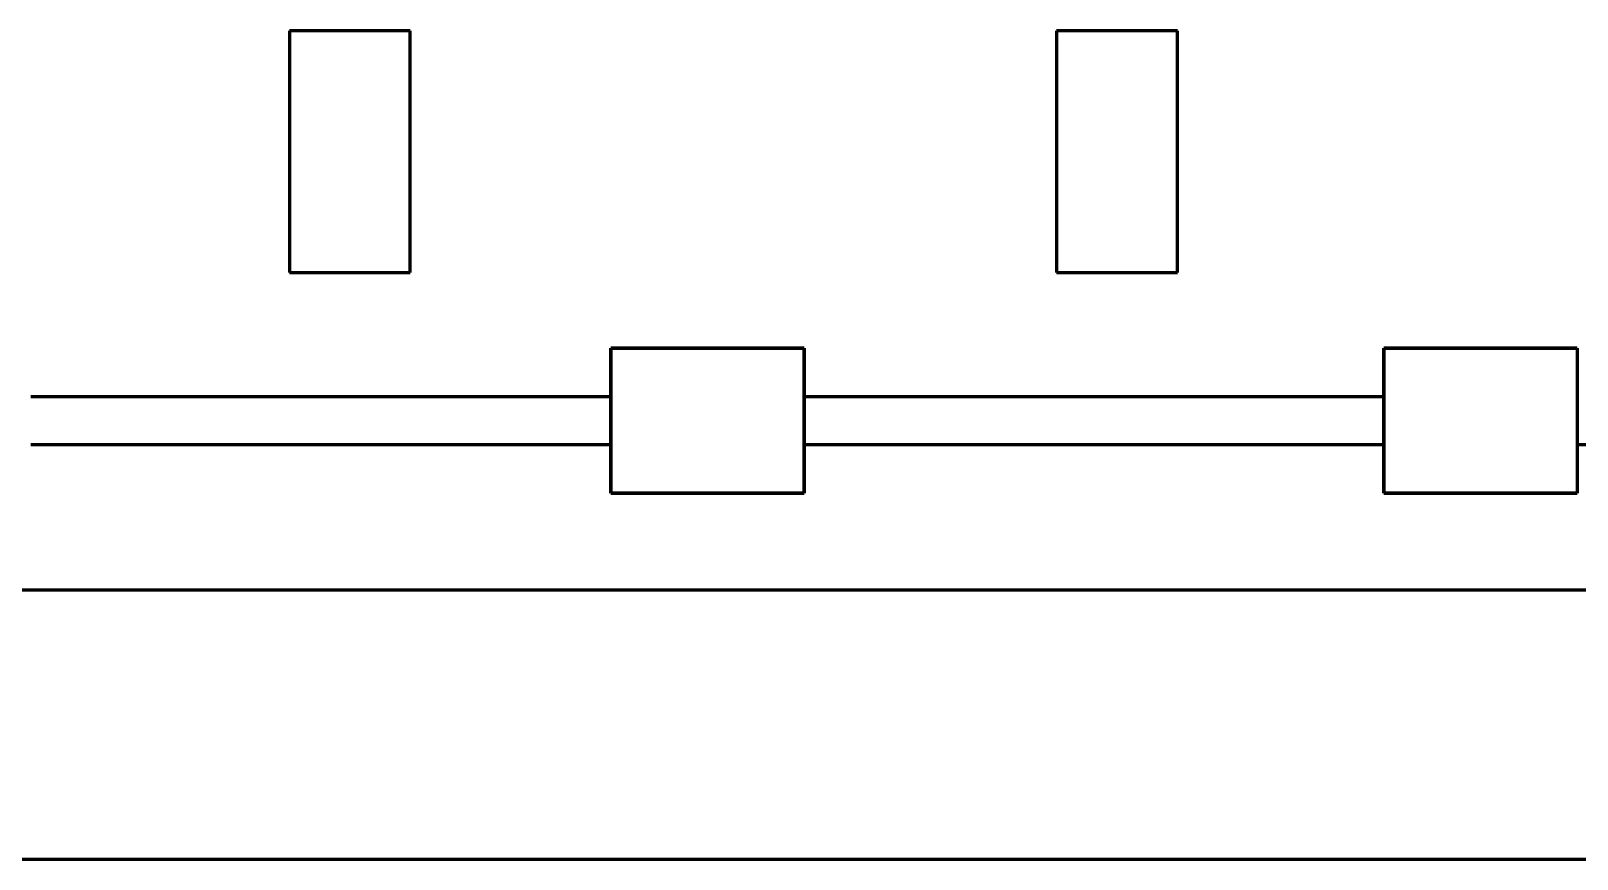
# Model space of a CAD drawing. Extents: x 0 to 297, y 0 to 292.
# Drawn here: x 218.34 to 234.34, y 60 to 68.57 of the extents above; entities that cross this region are included whole.
import ezdxf

# ---------------------------------------------------------------- set-up
doc = ezdxf.new("R2010")
doc.units = 0
doc.header["$MEASUREMENT"] = 0
doc.linetypes.add('K5LT_BASIC', pattern=[0])
doc.layers.add('Системный слой', color=7, linetype='Continuous')

# ---------------------------------------------------------------- blocks, each defined once
blk = doc.blocks.new('*U')
at = {"layer": 'Системный слой', "linetype": 'K5LT_BASIC', "lineweight": 60}
for p, q in [((222.264, 68.571), (221.014, 68.571)), ((221.014, 68.571), (221.014, 66.071)), ((222.264, 66.071), (222.264, 68.571)), ((230.202, 68.571), (228.952, 68.571)), ((228.952, 68.571), (228.952, 66.071)), ((230.202, 66.071), (230.202, 68.571)), ((221.014, 66.071), (222.264, 66.071)), ((228.952, 66.071), (230.202, 66.071)), ((226.338, 65.286), (224.338, 65.286)), ((224.338, 65.286), (224.338, 63.786)), ((226.338, 63.786), (226.338, 65.286)), ((224.338, 63.786), (226.338, 63.786))]:
    blk.add_line(p, q, dxfattribs=at)
blk = doc.blocks.new('*S')
at = {"linetype": 'K5LT_BASIC', "lineweight": 60}
blk.add_line((107, 60), (292, 60), dxfattribs=at)

msp = doc.modelspace()

# ---------------------------------------------------------------- linework, layer by layer
at = {"layer": 'Системный слой', "linetype": 'K5LT_BASIC', "lineweight": 60}
for p, q in [((226.338, 65.286), (224.338, 65.286)), ((224.338, 63.786), (224.338, 65.286)), ((224.338, 65.286), (224.338, 63.786)), ((224.338, 65.286), (226.338, 65.286)), ((226.338, 65.286), (226.338, 63.786)), ((226.338, 65.286), (226.338, 63.786)), ((234.338, 65.286), (232.338, 65.286)), ((232.338, 63.786), (232.338, 65.286)), ((232.338, 65.286), (232.338, 63.786)), ((232.338, 65.286), (234.338, 65.286)), ((234.338, 65.286), (234.338, 63.786)), ((234.338, 65.286), (234.338, 63.786)), ((218.338, 64.786), (224.338, 64.786)), ((226.338, 64.786), (232.338, 64.786)), ((224.338, 64.286), (218.338, 64.286)), ((232.338, 64.286), (226.338, 64.286)), ((240.338, 64.286), (234.338, 64.286)), ((226.338, 63.786), (224.338, 63.786)), ((224.338, 63.786), (226.338, 63.786)), ((225.588, 63.786), (224.838, 63.786)), ((234.338, 63.786), (232.338, 63.786)), ((232.338, 63.786), (234.338, 63.786)), ((233.588, 63.786), (232.838, 63.786)), ((200.338, 62.786), (274.338, 62.786)), ((200.338, 62.786), (275.337, 62.786))]:
    msp.add_line(p, q, dxfattribs=at)

# ---------------------------------------------------------------- block references
msp.add_blockref('*S', (0, 0))
at = {"layer": 'Системный слой'}
msp.add_blockref('*U', (0, 0), dxfattribs=at)
msp.add_blockref('*U', (0, 0), dxfattribs=at)
msp.add_blockref('*U', (0, 0), dxfattribs=at)
msp.add_blockref('*U', (0, 0), dxfattribs=at)
msp.add_blockref('*U', (0, 0), dxfattribs=at)
msp.add_blockref('*U', (0, 0), dxfattribs=at)
msp.add_blockref('*U', (0, 0), dxfattribs=at)
msp.add_blockref('*U', (0, 0), dxfattribs=at)
msp.add_blockref('*U', (0, 0), dxfattribs=at)
msp.add_blockref('*U', (0, 0), dxfattribs=at)
msp.add_blockref('*U', (0, 0), dxfattribs=at)
msp.add_blockref('*U', (0, 0), dxfattribs=at)
msp.add_blockref('*U', (0, 0), dxfattribs=at)
msp.add_blockref('*U', (0, 0), dxfattribs=at)
msp.add_blockref('*U', (0, 0), dxfattribs=at)
msp.add_blockref('*U', (0, 0), dxfattribs=at)
msp.add_blockref('*U', (0, 0), dxfattribs=at)
msp.add_blockref('*U', (0, 0), dxfattribs=at)
msp.add_blockref('*U', (0, 0), dxfattribs=at)
msp.add_blockref('*U', (0, 0), dxfattribs=at)
msp.add_blockref('*U', (0, 0), dxfattribs=at)
msp.add_blockref('*U', (0, 0), dxfattribs=at)
msp.add_blockref('*U', (0, 0), dxfattribs=at)
msp.add_blockref('*U', (0, 0), dxfattribs=at)
msp.add_blockref('*U', (0, 0), dxfattribs=at)
msp.add_blockref('*U', (0, 0), dxfattribs=at)
msp.add_blockref('*U', (0, 0), dxfattribs=at)
msp.add_blockref('*U', (0, 0), dxfattribs=at)
msp.add_blockref('*U', (0, 0), dxfattribs=at)
msp.add_blockref('*U', (0, 0), dxfattribs=at)
msp.add_blockref('*U', (0, 0), dxfattribs=at)
msp.add_blockref('*U', (0, 0), dxfattribs=at)
msp.add_blockref('*U', (0, 0), dxfattribs=at)
msp.add_blockref('*U', (0, 0), dxfattribs=at)
msp.add_blockref('*U', (0, 0), dxfattribs=at)
msp.add_blockref('*U', (0, 0), dxfattribs=at)
msp.add_blockref('*U', (0, 0), dxfattribs=at)
msp.add_blockref('*U', (0, 0), dxfattribs=at)
msp.add_blockref('*U', (0, 0), dxfattribs=at)
msp.add_blockref('*U', (0, 0), dxfattribs=at)
msp.add_blockref('*U', (0, 0), dxfattribs=at)
msp.add_blockref('*U', (0, 0), dxfattribs=at)
msp.add_blockref('*U', (0, 0), dxfattribs=at)
msp.add_blockref('*U', (0, 0), dxfattribs=at)
msp.add_blockref('*U', (0, 0), dxfattribs=at)
msp.add_blockref('*U', (0, 0), dxfattribs=at)
msp.add_blockref('*U', (0, 0), dxfattribs=at)
msp.add_blockref('*U', (0, 0), dxfattribs=at)
msp.add_blockref('*U', (0, 0), dxfattribs=at)
msp.add_blockref('*U', (0, 0), dxfattribs=at)
msp.add_blockref('*U', (0, 0), dxfattribs=at)
msp.add_blockref('*U', (0, 0), dxfattribs=at)
msp.add_blockref('*U', (0, 0), dxfattribs=at)
msp.add_blockref('*U', (0, 0), dxfattribs=at)
msp.add_blockref('*U', (0, 0), dxfattribs=at)
msp.add_blockref('*U', (0, 0), dxfattribs=at)
msp.add_blockref('*U', (0, 0), dxfattribs=at)
msp.add_blockref('*U', (0, 0), dxfattribs=at)
msp.add_blockref('*U', (0, 0), dxfattribs=at)
msp.add_blockref('*U', (0, 0), dxfattribs=at)
msp.add_blockref('*U', (0, 0), dxfattribs=at)
msp.add_blockref('*U', (0, 0), dxfattribs=at)
msp.add_blockref('*U', (0, 0), dxfattribs=at)
msp.add_blockref('*U', (0, 0), dxfattribs=at)
msp.add_blockref('*U', (0, 0), dxfattribs=at)
msp.add_blockref('*U', (0, 0), dxfattribs=at)
msp.add_blockref('*U', (0, 0), dxfattribs=at)
msp.add_blockref('*U', (0, 0), dxfattribs=at)
msp.add_blockref('*U', (0, 0), dxfattribs=at)
msp.add_blockref('*U', (0, 0), dxfattribs=at)
msp.add_blockref('*U', (0, 0), dxfattribs=at)
msp.add_blockref('*U', (0, 0), dxfattribs=at)
msp.add_blockref('*U', (0, 0), dxfattribs=at)
msp.add_blockref('*U', (0, 0), dxfattribs=at)
msp.add_blockref('*U', (0, 0), dxfattribs=at)
msp.add_blockref('*U', (0, 0), dxfattribs=at)
msp.add_blockref('*U', (0, 0), dxfattribs=at)
msp.add_blockref('*U', (0, 0), dxfattribs=at)
msp.add_blockref('*U', (0, 0), dxfattribs=at)
msp.add_blockref('*U', (0, 0), dxfattribs=at)
msp.add_blockref('*U', (0, 0), dxfattribs=at)
msp.add_blockref('*U', (0, 0), dxfattribs=at)
msp.add_blockref('*U', (0, 0), dxfattribs=at)
msp.add_blockref('*U', (0, 0), dxfattribs=at)
msp.add_blockref('*U', (0, 0), dxfattribs=at)
msp.add_blockref('*U', (0, 0), dxfattribs=at)
msp.add_blockref('*U', (0, 0), dxfattribs=at)
msp.add_blockref('*U', (0, 0), dxfattribs=at)
msp.add_blockref('*U', (0, 0), dxfattribs=at)
msp.add_blockref('*U', (0, 0), dxfattribs=at)
msp.add_blockref('*U', (0, 0), dxfattribs=at)
msp.add_blockref('*U', (0, 0), dxfattribs=at)
msp.add_blockref('*U', (0, 0), dxfattribs=at)
msp.add_blockref('*U', (0, 0), dxfattribs=at)
msp.add_blockref('*U', (0, 0), dxfattribs=at)
msp.add_blockref('*U', (0, 0), dxfattribs=at)
msp.add_blockref('*U', (0, 0), dxfattribs=at)
msp.add_blockref('*U', (0, 0), dxfattribs=at)
msp.add_blockref('*U', (0, 0), dxfattribs=at)
msp.add_blockref('*U', (0, 0), dxfattribs=at)
msp.add_blockref('*U', (0, 0), dxfattribs=at)
msp.add_blockref('*U', (0, 0), dxfattribs=at)
msp.add_blockref('*U', (0, 0), dxfattribs=at)
msp.add_blockref('*U', (0, 0), dxfattribs=at)
msp.add_blockref('*U', (0, 0), dxfattribs=at)
msp.add_blockref('*U', (0, 0), dxfattribs=at)
msp.add_blockref('*U', (0, 0), dxfattribs=at)
msp.add_blockref('*U', (0, 0), dxfattribs=at)
msp.add_blockref('*U', (0, 0), dxfattribs=at)
msp.add_blockref('*U', (0, 0), dxfattribs=at)
msp.add_blockref('*U', (0, 0), dxfattribs=at)
msp.add_blockref('*U', (0, 0), dxfattribs=at)
msp.add_blockref('*U', (0, 0), dxfattribs=at)
msp.add_blockref('*U', (0, 0), dxfattribs=at)
msp.add_blockref('*U', (0, 0), dxfattribs=at)
msp.add_blockref('*U', (0, 0), dxfattribs=at)
msp.add_blockref('*U', (0, 0), dxfattribs=at)
msp.add_blockref('*U', (0, 0), dxfattribs=at)
msp.add_blockref('*U', (0, 0), dxfattribs=at)
msp.add_blockref('*U', (0, 0), dxfattribs=at)
msp.add_blockref('*U', (0, 0), dxfattribs=at)
msp.add_blockref('*U', (0, 0), dxfattribs=at)
msp.add_blockref('*U', (0, 0), dxfattribs=at)
msp.add_blockref('*U', (0, 0), dxfattribs=at)
msp.add_blockref('*U', (0, 0), dxfattribs=at)
msp.add_blockref('*U', (0, 0), dxfattribs=at)
msp.add_blockref('*U', (0, 0), dxfattribs=at)
msp.add_blockref('*U', (0, 0), dxfattribs=at)
msp.add_blockref('*U', (0, 0), dxfattribs=at)
msp.add_blockref('*U', (0, 0), dxfattribs=at)
msp.add_blockref('*U', (0, 0), dxfattribs=at)
msp.add_blockref('*U', (0, 0), dxfattribs=at)
msp.add_blockref('*U', (0, 0), dxfattribs=at)
msp.add_blockref('*U', (0, 0), dxfattribs=at)
msp.add_blockref('*U', (0, 0), dxfattribs=at)
msp.add_blockref('*U', (0, 0), dxfattribs=at)
msp.add_blockref('*U', (0, 0), dxfattribs=at)
msp.add_blockref('*U', (0, 0), dxfattribs=at)
msp.add_blockref('*U', (0, 0), dxfattribs=at)
msp.add_blockref('*U', (0, 0), dxfattribs=at)
msp.add_blockref('*U', (0, 0), dxfattribs=at)
msp.add_blockref('*U', (0, 0), dxfattribs=at)
msp.add_blockref('*U', (0, 0), dxfattribs=at)
msp.add_blockref('*U', (0, 0), dxfattribs=at)
msp.add_blockref('*U', (0, 0), dxfattribs=at)
msp.add_blockref('*U', (0, 0), dxfattribs=at)
msp.add_blockref('*U', (0, 0), dxfattribs=at)
msp.add_blockref('*U', (0, 0), dxfattribs=at)
msp.add_blockref('*U', (0, 0), dxfattribs=at)
msp.add_blockref('*U', (0, 0), dxfattribs=at)
msp.add_blockref('*U', (0, 0), dxfattribs=at)
msp.add_blockref('*U', (0, 0), dxfattribs=at)
msp.add_blockref('*U', (0, 0), dxfattribs=at)
msp.add_blockref('*U', (0, 0), dxfattribs=at)
msp.add_blockref('*U', (0, 0), dxfattribs=at)
msp.add_blockref('*U', (0, 0), dxfattribs=at)
msp.add_blockref('*U', (0, 0), dxfattribs=at)
msp.add_blockref('*U', (0, 0), dxfattribs=at)
msp.add_blockref('*U', (0, 0), dxfattribs=at)
msp.add_blockref('*U', (0, 0), dxfattribs=at)
msp.add_blockref('*U', (0, 0), dxfattribs=at)
msp.add_blockref('*U', (0, 0), dxfattribs=at)
msp.add_blockref('*U', (0, 0), dxfattribs=at)
msp.add_blockref('*U', (0, 0), dxfattribs=at)
msp.add_blockref('*U', (0, 0), dxfattribs=at)
msp.add_blockref('*U', (0, 0), dxfattribs=at)
msp.add_blockref('*U', (0, 0), dxfattribs=at)
msp.add_blockref('*U', (0, 0), dxfattribs=at)
msp.add_blockref('*U', (0, 0), dxfattribs=at)
msp.add_blockref('*U', (0, 0), dxfattribs=at)
msp.add_blockref('*U', (0, 0), dxfattribs=at)
msp.add_blockref('*U', (0, 0), dxfattribs=at)
msp.add_blockref('*U', (0, 0), dxfattribs=at)
msp.add_blockref('*U', (0, 0), dxfattribs=at)
msp.add_blockref('*U', (0, 0), dxfattribs=at)
msp.add_blockref('*U', (0, 0), dxfattribs=at)
msp.add_blockref('*U', (0, 0), dxfattribs=at)
msp.add_blockref('*U', (0, 0), dxfattribs=at)
msp.add_blockref('*U', (0, 0), dxfattribs=at)
msp.add_blockref('*U', (0, 0), dxfattribs=at)
msp.add_blockref('*U', (0, 0), dxfattribs=at)
msp.add_blockref('*U', (0, 0), dxfattribs=at)
msp.add_blockref('*U', (0, 0), dxfattribs=at)
msp.add_blockref('*U', (0, 0), dxfattribs=at)
msp.add_blockref('*U', (0, 0), dxfattribs=at)
msp.add_blockref('*U', (0, 0), dxfattribs=at)
msp.add_blockref('*U', (0, 0), dxfattribs=at)
msp.add_blockref('*U', (0, 0), dxfattribs=at)
msp.add_blockref('*U', (0, 0), dxfattribs=at)
msp.add_blockref('*U', (0, 0), dxfattribs=at)
msp.add_blockref('*U', (0, 0), dxfattribs=at)
msp.add_blockref('*U', (0, 0), dxfattribs=at)
msp.add_blockref('*U', (0, 0), dxfattribs=at)
msp.add_blockref('*U', (0, 0), dxfattribs=at)
msp.add_blockref('*U', (0, 0), dxfattribs=at)
msp.add_blockref('*U', (0, 0), dxfattribs=at)
msp.add_blockref('*U', (0, 0), dxfattribs=at)
msp.add_blockref('*U', (0, 0), dxfattribs=at)
msp.add_blockref('*U', (0, 0), dxfattribs=at)
msp.add_blockref('*U', (0, 0), dxfattribs=at)
msp.add_blockref('*U', (0, 0), dxfattribs=at)
msp.add_blockref('*U', (0, 0), dxfattribs=at)
msp.add_blockref('*U', (0, 0), dxfattribs=at)
msp.add_blockref('*U', (0, 0), dxfattribs=at)
msp.add_blockref('*U', (0, 0), dxfattribs=at)
msp.add_blockref('*U', (0, 0), dxfattribs=at)
msp.add_blockref('*U', (0, 0), dxfattribs=at)
msp.add_blockref('*U', (0, 0), dxfattribs=at)
msp.add_blockref('*U', (0, 0), dxfattribs=at)
msp.add_blockref('*U', (0, 0), dxfattribs=at)
msp.add_blockref('*U', (0, 0), dxfattribs=at)
msp.add_blockref('*U', (0, 0), dxfattribs=at)
msp.add_blockref('*U', (0, 0), dxfattribs=at)
msp.add_blockref('*U', (0, 0), dxfattribs=at)
msp.add_blockref('*U', (0, 0), dxfattribs=at)
msp.add_blockref('*U', (0, 0), dxfattribs=at)
msp.add_blockref('*U', (0, 0), dxfattribs=at)
msp.add_blockref('*U', (0, 0), dxfattribs=at)
msp.add_blockref('*U', (0, 0), dxfattribs=at)
msp.add_blockref('*U', (0, 0), dxfattribs=at)
msp.add_blockref('*U', (0, 0), dxfattribs=at)
msp.add_blockref('*U', (0, 0), dxfattribs=at)
msp.add_blockref('*U', (0, 0), dxfattribs=at)
msp.add_blockref('*U', (0, 0), dxfattribs=at)
msp.add_blockref('*U', (0, 0), dxfattribs=at)
msp.add_blockref('*U', (0, 0), dxfattribs=at)
msp.add_blockref('*U', (0, 0), dxfattribs=at)
msp.add_blockref('*U', (0, 0), dxfattribs=at)
msp.add_blockref('*U', (0, 0), dxfattribs=at)
msp.add_blockref('*U', (0, 0), dxfattribs=at)
msp.add_blockref('*U', (0, 0), dxfattribs=at)
msp.add_blockref('*U', (0, 0), dxfattribs=at)
msp.add_blockref('*U', (0, 0), dxfattribs=at)
msp.add_blockref('*U', (0, 0), dxfattribs=at)
msp.add_blockref('*U', (0, 0), dxfattribs=at)
msp.add_blockref('*U', (0, 0), dxfattribs=at)
msp.add_blockref('*U', (0, 0), dxfattribs=at)
msp.add_blockref('*U', (0, 0), dxfattribs=at)
msp.add_blockref('*U', (0, 0), dxfattribs=at)
msp.add_blockref('*U', (0, 0), dxfattribs=at)
msp.add_blockref('*U', (0, 0), dxfattribs=at)
msp.add_blockref('*U', (0, 0), dxfattribs=at)
msp.add_blockref('*U', (0, 0), dxfattribs=at)
msp.add_blockref('*U', (0, 0), dxfattribs=at)
msp.add_blockref('*U', (0, 0), dxfattribs=at)
msp.add_blockref('*U', (0, 0), dxfattribs=at)
msp.add_blockref('*U', (0, 0), dxfattribs=at)
msp.add_blockref('*U', (0, 0), dxfattribs=at)
msp.add_blockref('*U', (0, 0), dxfattribs=at)
msp.add_blockref('*U', (0, 0), dxfattribs=at)
msp.add_blockref('*U', (0, 0), dxfattribs=at)
msp.add_blockref('*U', (0, 0), dxfattribs=at)
msp.add_blockref('*U', (0, 0), dxfattribs=at)
msp.add_blockref('*U', (0, 0), dxfattribs=at)
msp.add_blockref('*U', (0, 0), dxfattribs=at)
msp.add_blockref('*U', (0, 0), dxfattribs=at)
msp.add_blockref('*U', (0, 0), dxfattribs=at)
msp.add_blockref('*U', (0, 0), dxfattribs=at)
msp.add_blockref('*U', (0, 0), dxfattribs=at)
msp.add_blockref('*U', (0, 0), dxfattribs=at)
msp.add_blockref('*U', (0, 0), dxfattribs=at)
msp.add_blockref('*U', (0, 0), dxfattribs=at)
msp.add_blockref('*U', (0, 0), dxfattribs=at)
msp.add_blockref('*U', (0, 0), dxfattribs=at)
msp.add_blockref('*U', (0, 0), dxfattribs=at)
msp.add_blockref('*U', (0, 0), dxfattribs=at)
msp.add_blockref('*U', (0, 0), dxfattribs=at)
msp.add_blockref('*U', (0, 0), dxfattribs=at)
msp.add_blockref('*U', (0, 0), dxfattribs=at)
msp.add_blockref('*U', (0, 0), dxfattribs=at)
msp.add_blockref('*U', (0, 0), dxfattribs=at)
msp.add_blockref('*U', (0, 0), dxfattribs=at)
msp.add_blockref('*U', (0, 0), dxfattribs=at)
msp.add_blockref('*U', (0, 0), dxfattribs=at)
msp.add_blockref('*U', (0, 0), dxfattribs=at)
msp.add_blockref('*U', (0, 0), dxfattribs=at)
msp.add_blockref('*U', (0, 0), dxfattribs=at)
msp.add_blockref('*U', (0, 0), dxfattribs=at)
msp.add_blockref('*U', (0, 0), dxfattribs=at)
msp.add_blockref('*U', (0, 0), dxfattribs=at)
msp.add_blockref('*U', (0, 0), dxfattribs=at)
msp.add_blockref('*U', (0, 0), dxfattribs=at)
msp.add_blockref('*U', (0, 0), dxfattribs=at)
msp.add_blockref('*U', (0, 0), dxfattribs=at)
msp.add_blockref('*U', (0, 0), dxfattribs=at)
msp.add_blockref('*U', (0, 0), dxfattribs=at)
msp.add_blockref('*U', (0, 0), dxfattribs=at)
msp.add_blockref('*U', (0, 0), dxfattribs=at)
msp.add_blockref('*U', (0, 0), dxfattribs=at)
msp.add_blockref('*U', (0, 0), dxfattribs=at)
msp.add_blockref('*U', (0, 0), dxfattribs=at)
msp.add_blockref('*U', (0, 0), dxfattribs=at)
msp.add_blockref('*U', (0, 0), dxfattribs=at)
msp.add_blockref('*U', (0, 0), dxfattribs=at)
msp.add_blockref('*U', (0, 0), dxfattribs=at)
msp.add_blockref('*U', (0, 0), dxfattribs=at)
msp.add_blockref('*U', (0, 0), dxfattribs=at)
msp.add_blockref('*U', (0, 0), dxfattribs=at)
msp.add_blockref('*U', (0, 0), dxfattribs=at)
msp.add_blockref('*U', (0, 0), dxfattribs=at)
msp.add_blockref('*U', (0, 0), dxfattribs=at)
msp.add_blockref('*U', (0, 0), dxfattribs=at)
msp.add_blockref('*U', (0, 0), dxfattribs=at)
msp.add_blockref('*U', (0, 0), dxfattribs=at)
msp.add_blockref('*U', (0, 0), dxfattribs=at)
msp.add_blockref('*U', (0, 0), dxfattribs=at)
msp.add_blockref('*U', (0, 0), dxfattribs=at)
msp.add_blockref('*U', (0, 0), dxfattribs=at)
msp.add_blockref('*U', (0, 0), dxfattribs=at)
msp.add_blockref('*U', (0, 0), dxfattribs=at)
msp.add_blockref('*U', (0, 0), dxfattribs=at)
msp.add_blockref('*U', (0, 0), dxfattribs=at)
msp.add_blockref('*U', (0, 0), dxfattribs=at)
msp.add_blockref('*U', (0, 0), dxfattribs=at)
msp.add_blockref('*U', (0, 0), dxfattribs=at)
msp.add_blockref('*U', (0, 0), dxfattribs=at)
msp.add_blockref('*U', (0, 0), dxfattribs=at)
msp.add_blockref('*U', (0, 0), dxfattribs=at)
msp.add_blockref('*U', (0, 0), dxfattribs=at)
msp.add_blockref('*U', (0, 0), dxfattribs=at)
msp.add_blockref('*U', (0, 0), dxfattribs=at)
msp.add_blockref('*U', (0, 0), dxfattribs=at)
msp.add_blockref('*U', (0, 0), dxfattribs=at)
msp.add_blockref('*U', (0, 0), dxfattribs=at)
msp.add_blockref('*U', (0, 0), dxfattribs=at)
msp.add_blockref('*U', (0, 0), dxfattribs=at)
msp.add_blockref('*U', (0, 0), dxfattribs=at)
msp.add_blockref('*U', (0, 0), dxfattribs=at)
msp.add_blockref('*U', (0, 0), dxfattribs=at)
msp.add_blockref('*U', (0, 0), dxfattribs=at)
msp.add_blockref('*U', (0, 0), dxfattribs=at)
msp.add_blockref('*U', (0, 0), dxfattribs=at)
msp.add_blockref('*U', (0, 0), dxfattribs=at)
msp.add_blockref('*U', (0, 0), dxfattribs=at)
msp.add_blockref('*U', (0, 0), dxfattribs=at)
msp.add_blockref('*U', (0, 0), dxfattribs=at)
msp.add_blockref('*U', (0, 0), dxfattribs=at)
msp.add_blockref('*U', (0, 0), dxfattribs=at)
msp.add_blockref('*U', (0, 0), dxfattribs=at)
msp.add_blockref('*U', (0, 0), dxfattribs=at)
msp.add_blockref('*U', (0, 0), dxfattribs=at)
msp.add_blockref('*U', (0, 0), dxfattribs=at)
msp.add_blockref('*U', (0, 0), dxfattribs=at)
msp.add_blockref('*U', (0, 0), dxfattribs=at)
msp.add_blockref('*U', (0, 0), dxfattribs=at)
msp.add_blockref('*U', (0, 0), dxfattribs=at)
msp.add_blockref('*U', (0, 0), dxfattribs=at)
msp.add_blockref('*U', (0, 0), dxfattribs=at)
msp.add_blockref('*U', (0, 0), dxfattribs=at)
msp.add_blockref('*U', (0, 0), dxfattribs=at)
msp.add_blockref('*U', (0, 0), dxfattribs=at)
msp.add_blockref('*U', (0, 0), dxfattribs=at)
msp.add_blockref('*U', (0, 0), dxfattribs=at)
msp.add_blockref('*U', (0, 0), dxfattribs=at)
msp.add_blockref('*U', (0, 0), dxfattribs=at)
msp.add_blockref('*U', (0, 0), dxfattribs=at)
msp.add_blockref('*U', (0, 0), dxfattribs=at)
msp.add_blockref('*U', (0, 0), dxfattribs=at)
msp.add_blockref('*U', (0, 0), dxfattribs=at)
msp.add_blockref('*U', (0, 0), dxfattribs=at)
msp.add_blockref('*U', (0, 0), dxfattribs=at)
msp.add_blockref('*U', (0, 0), dxfattribs=at)
msp.add_blockref('*U', (0, 0), dxfattribs=at)
msp.add_blockref('*U', (0, 0), dxfattribs=at)
msp.add_blockref('*U', (0, 0), dxfattribs=at)
msp.add_blockref('*U', (0, 0), dxfattribs=at)
msp.add_blockref('*U', (0, 0), dxfattribs=at)
msp.add_blockref('*U', (0, 0), dxfattribs=at)
msp.add_blockref('*U', (0, 0), dxfattribs=at)
msp.add_blockref('*U', (0, 0), dxfattribs=at)
msp.add_blockref('*U', (0, 0), dxfattribs=at)
msp.add_blockref('*U', (0, 0), dxfattribs=at)
msp.add_blockref('*U', (0, 0), dxfattribs=at)
msp.add_blockref('*U', (0, 0), dxfattribs=at)
msp.add_blockref('*U', (0, 0), dxfattribs=at)
msp.add_blockref('*U', (0, 0), dxfattribs=at)
msp.add_blockref('*U', (0, 0), dxfattribs=at)
msp.add_blockref('*U', (0, 0), dxfattribs=at)
msp.add_blockref('*U', (0, 0), dxfattribs=at)
msp.add_blockref('*U', (0, 0), dxfattribs=at)
msp.add_blockref('*U', (0, 0), dxfattribs=at)
msp.add_blockref('*U', (0, 0), dxfattribs=at)
msp.add_blockref('*U', (0, 0), dxfattribs=at)
msp.add_blockref('*U', (0, 0), dxfattribs=at)
msp.add_blockref('*U', (0, 0), dxfattribs=at)
msp.add_blockref('*U', (0, 0), dxfattribs=at)
msp.add_blockref('*U', (0, 0), dxfattribs=at)
msp.add_blockref('*U', (0, 0), dxfattribs=at)
msp.add_blockref('*U', (0, 0), dxfattribs=at)
msp.add_blockref('*U', (0, 0), dxfattribs=at)
msp.add_blockref('*U', (0, 0), dxfattribs=at)
msp.add_blockref('*U', (0, 0), dxfattribs=at)
msp.add_blockref('*U', (0, 0), dxfattribs=at)
msp.add_blockref('*U', (0, 0), dxfattribs=at)
msp.add_blockref('*U', (0, 0), dxfattribs=at)
msp.add_blockref('*U', (0, 0), dxfattribs=at)
msp.add_blockref('*U', (0, 0), dxfattribs=at)
msp.add_blockref('*U', (0, 0), dxfattribs=at)
msp.add_blockref('*U', (0, 0), dxfattribs=at)
msp.add_blockref('*U', (0, 0), dxfattribs=at)
msp.add_blockref('*U', (0, 0), dxfattribs=at)
msp.add_blockref('*U', (0, 0), dxfattribs=at)
msp.add_blockref('*U', (0, 0), dxfattribs=at)
msp.add_blockref('*U', (0, 0), dxfattribs=at)
msp.add_blockref('*U', (0, 0), dxfattribs=at)
msp.add_blockref('*U', (0, 0), dxfattribs=at)
msp.add_blockref('*U', (0, 0), dxfattribs=at)
msp.add_blockref('*U', (0, 0), dxfattribs=at)
msp.add_blockref('*U', (0, 0), dxfattribs=at)
msp.add_blockref('*U', (0, 0), dxfattribs=at)
msp.add_blockref('*U', (0, 0), dxfattribs=at)
msp.add_blockref('*U', (0, 0), dxfattribs=at)
msp.add_blockref('*U', (0, 0), dxfattribs=at)
msp.add_blockref('*U', (0, 0), dxfattribs=at)
msp.add_blockref('*U', (0, 0), dxfattribs=at)
msp.add_blockref('*U', (0, 0), dxfattribs=at)
msp.add_blockref('*U', (0, 0), dxfattribs=at)
msp.add_blockref('*U', (0, 0), dxfattribs=at)
msp.add_blockref('*U', (0, 0), dxfattribs=at)
msp.add_blockref('*U', (0, 0), dxfattribs=at)
msp.add_blockref('*U', (0, 0), dxfattribs=at)

doc.saveas('drawing.dxf')
